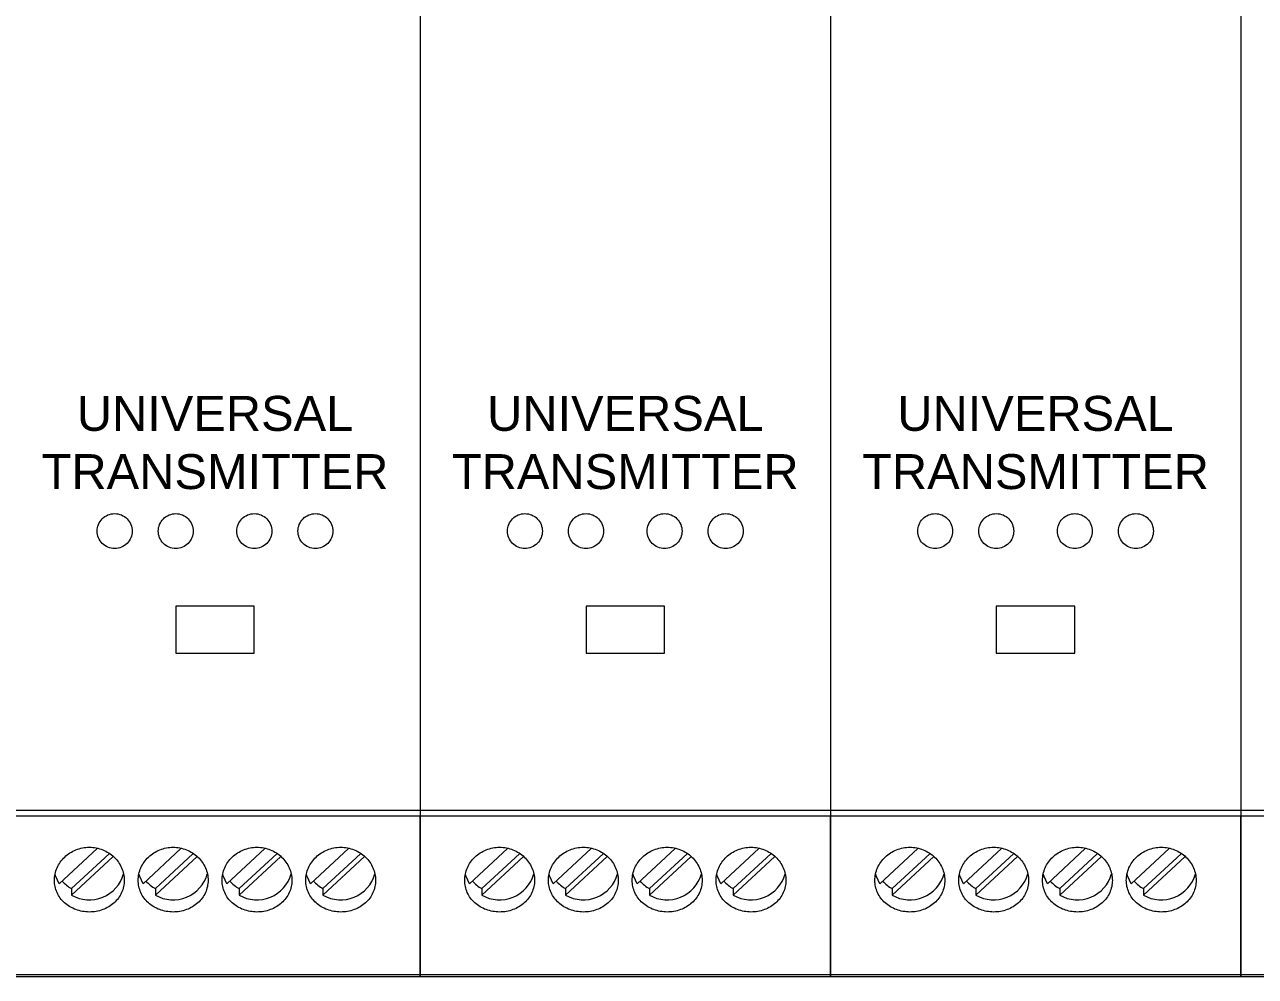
# Model space of a CAD drawing. Header units: millimetres. Extents: x 4137 to 6698, y 1400 to 3585.
# Drawn here: x 5163.5 to 5234, y 2436.8 to 2491.3 of the extents above; entities that cross this region are included whole.
import ezdxf

# ---------------------------------------------------------------- set-up
doc = ezdxf.new("R2010")
doc.units = ezdxf.units.MM
doc.layers.add('000-PI-Oprema', color=30, linetype='Continuous', lineweight=5)
doc.styles.get("Standard").update_dxf_attribs({"font": 'arial.ttf'})

msp = doc.modelspace()

# ---------------------------------------------------------------- linework, layer by layer
at = {"layer": '000-PI-Oprema', "color": 0, "linetype": 'ByBlock', "lineweight": 0}
for p, q in [((5186.145, 2525.704), (5186.145, 2446.278)), ((5186.145, 2525.704), (5186.145, 2446.278)), ((5209.645, 2525.704), (5209.645, 2446.278)), ((5209.645, 2525.704), (5209.645, 2446.278)), ((5233.145, 2525.704), (5233.145, 2446.278)), ((5233.145, 2525.704), (5233.145, 2446.278)), ((5176.645, 2457.978), (5172.145, 2457.978)), ((5172.145, 2457.978), (5172.145, 2455.278)), ((5176.645, 2455.278), (5176.645, 2457.978)), ((5200.145, 2457.978), (5195.645, 2457.978)), ((5195.645, 2457.978), (5195.645, 2455.278)), ((5200.145, 2455.278), (5200.145, 2457.978)), ((5223.645, 2457.978), (5219.145, 2457.978)), ((5219.145, 2457.978), (5219.145, 2455.278)), ((5223.645, 2455.278), (5223.645, 2457.978)), ((5172.145, 2455.278), (5176.645, 2455.278)), ((5195.645, 2455.278), (5200.145, 2455.278)), ((5219.145, 2455.278), (5223.645, 2455.278)), ((5186.145, 2446.278), (5162.645, 2446.278)), ((5162.645, 2445.978), (5186.145, 2445.978)), ((5186.145, 2446.278), (5186.145, 2445.978)), ((5209.645, 2446.278), (5186.145, 2446.278)), ((5186.145, 2446.278), (5186.145, 2445.978)), ((5186.145, 2436.878), (5186.145, 2445.978)), ((5186.145, 2445.978), (5186.145, 2436.878)), ((5186.145, 2445.978), (5209.645, 2445.978)), ((5209.645, 2446.278), (5209.645, 2445.978)), ((5233.145, 2446.278), (5209.645, 2446.278)), ((5209.645, 2446.278), (5209.645, 2445.978)), ((5209.645, 2436.878), (5209.645, 2445.978)), ((5209.645, 2445.978), (5209.645, 2436.878)), ((5209.645, 2445.978), (5233.145, 2445.978)), ((5233.145, 2446.278), (5233.145, 2445.978)), ((5256.645, 2446.278), (5233.145, 2446.278)), ((5233.145, 2446.278), (5233.145, 2445.978)), ((5233.145, 2436.878), (5233.145, 2445.978)), ((5233.145, 2445.978), (5233.145, 2436.878)), ((5233.145, 2445.978), (5256.645, 2445.978)), ((5165.472, 2442.085), (5167.643, 2444.098)), ((5168.331, 2443.799), (5166.179, 2441.804)), ((5168.564, 2443.641), (5166.179, 2441.43)), ((5170.272, 2442.085), (5172.443, 2444.098)), ((5173.131, 2443.799), (5170.979, 2441.804)), ((5173.364, 2443.641), (5170.979, 2441.43)), ((5175.072, 2442.085), (5177.243, 2444.098)), ((5177.931, 2443.799), (5175.779, 2441.804)), ((5178.164, 2443.641), (5175.779, 2441.43)), ((5179.872, 2442.085), (5182.043, 2444.098)), ((5182.731, 2443.799), (5180.579, 2441.804)), ((5182.964, 2443.641), (5180.579, 2441.43)), ((5188.972, 2442.085), (5191.143, 2444.098)), ((5191.831, 2443.799), (5189.679, 2441.804)), ((5192.064, 2443.641), (5189.679, 2441.43)), ((5193.772, 2442.085), (5195.943, 2444.098)), ((5196.631, 2443.799), (5194.479, 2441.804)), ((5196.864, 2443.641), (5194.479, 2441.43)), ((5198.572, 2442.085), (5200.743, 2444.098)), ((5201.431, 2443.799), (5199.279, 2441.804)), ((5201.664, 2443.641), (5199.279, 2441.43)), ((5203.372, 2442.085), (5205.543, 2444.098)), ((5206.231, 2443.799), (5204.079, 2441.804)), ((5206.464, 2443.641), (5204.079, 2441.43)), ((5212.472, 2442.085), (5214.643, 2444.098)), ((5215.331, 2443.799), (5213.179, 2441.804)), ((5215.564, 2443.641), (5213.179, 2441.43)), ((5217.272, 2442.085), (5219.443, 2444.098)), ((5220.131, 2443.799), (5217.979, 2441.804)), ((5220.364, 2443.641), (5217.979, 2441.43)), ((5222.072, 2442.085), (5224.243, 2444.098)), ((5224.931, 2443.799), (5222.779, 2441.804)), ((5225.164, 2443.641), (5222.779, 2441.43)), ((5226.872, 2442.085), (5229.043, 2444.098)), ((5229.731, 2443.799), (5227.579, 2441.804)), ((5229.964, 2443.641), (5227.579, 2441.43)), ((5166.179, 2441.804), (5166.179, 2441.43)), ((5170.979, 2441.804), (5170.979, 2441.43)), ((5175.779, 2441.804), (5175.779, 2441.43)), ((5180.579, 2441.804), (5180.579, 2441.43)), ((5189.679, 2441.804), (5189.679, 2441.43)), ((5194.479, 2441.804), (5194.479, 2441.43)), ((5199.279, 2441.804), (5199.279, 2441.43)), ((5204.079, 2441.804), (5204.079, 2441.43)), ((5213.179, 2441.804), (5213.179, 2441.43)), ((5217.979, 2441.804), (5217.979, 2441.43)), ((5222.779, 2441.804), (5222.779, 2441.43)), ((5227.579, 2441.804), (5227.579, 2441.43)), ((5162.645, 2436.878), (5186.145, 2436.878)), ((5162.645, 2436.778), (5186.145, 2436.778)), ((5186.145, 2436.778), (5186.145, 2436.878)), ((5186.145, 2436.878), (5209.645, 2436.878)), ((5186.145, 2436.878), (5186.145, 2436.778)), ((5186.145, 2436.778), (5209.645, 2436.778)), ((5209.645, 2436.778), (5209.645, 2436.878)), ((5209.645, 2436.878), (5233.145, 2436.878)), ((5209.645, 2436.878), (5209.645, 2436.778)), ((5209.645, 2436.778), (5233.145, 2436.778)), ((5233.145, 2436.778), (5233.145, 2436.878)), ((5233.145, 2436.878), (5256.645, 2436.878)), ((5233.145, 2436.878), (5233.145, 2436.778)), ((5233.145, 2436.778), (5256.645, 2436.778))]:
    msp.add_line(p, q, dxfattribs=at)
at = {"layer": '000-PI-Oprema', "color": 0, "linetype": 'ByBlock', "lineweight": 0, "flags": 128}
for points in [[(5165.472, 2442.085), (5165.28, 2442.491), (5165.239, 2442.642)], [(5170.272, 2442.085), (5170.08, 2442.491), (5170.039, 2442.642)], [(5175.072, 2442.085), (5174.88, 2442.491), (5174.839, 2442.642)], [(5179.872, 2442.085), (5179.68, 2442.491), (5179.639, 2442.642)], [(5188.972, 2442.085), (5188.78, 2442.491), (5188.739, 2442.642)], [(5193.772, 2442.085), (5193.58, 2442.491), (5193.539, 2442.642)], [(5198.572, 2442.085), (5198.38, 2442.491), (5198.339, 2442.642)], [(5203.372, 2442.085), (5203.18, 2442.491), (5203.139, 2442.642)], [(5212.472, 2442.085), (5212.28, 2442.491), (5212.239, 2442.642)], [(5217.272, 2442.085), (5217.08, 2442.491), (5217.039, 2442.642)], [(5222.072, 2442.085), (5221.88, 2442.491), (5221.839, 2442.642)], [(5226.872, 2442.085), (5226.68, 2442.491), (5226.639, 2442.642)]]:
    msp.add_lwpolyline(points, dxfattribs=at)
at = {"layer": '000-PI-Oprema', "color": 0, "linetype": 'ByBlock', "lineweight": 0}
for centre, radius, start, end in [((5167.117, 2443.53), 1.964, 221.10603, 241.47408), ((5167.193, 2443.193), 2.034, 240.1007, 344.49957), ((5171.917, 2443.53), 1.964, 221.10603, 241.47408), ((5171.993, 2443.193), 2.034, 240.1007, 344.49957), ((5176.717, 2443.53), 1.964, 221.10603, 241.47408), ((5176.793, 2443.193), 2.034, 240.1007, 344.49957), ((5181.517, 2443.53), 1.964, 221.10603, 241.47408), ((5181.593, 2443.193), 2.034, 240.1007, 344.49957), ((5190.617, 2443.53), 1.964, 221.10603, 241.47408), ((5190.693, 2443.193), 2.034, 240.1007, 344.49957), ((5195.417, 2443.53), 1.964, 221.10603, 241.47408), ((5195.493, 2443.193), 2.034, 240.1007, 344.49957), ((5200.217, 2443.53), 1.964, 221.10603, 241.47408), ((5200.293, 2443.193), 2.034, 240.1007, 344.49957), ((5205.017, 2443.53), 1.964, 221.10603, 241.47408), ((5205.093, 2443.193), 2.034, 240.1007, 344.49957), ((5214.117, 2443.53), 1.964, 221.10603, 241.47408), ((5214.193, 2443.193), 2.034, 240.1007, 344.49957), ((5218.917, 2443.53), 1.964, 221.10603, 241.47408), ((5218.993, 2443.193), 2.034, 240.1007, 344.49957), ((5223.717, 2443.53), 1.964, 221.10603, 241.47408), ((5223.793, 2443.193), 2.034, 240.1007, 344.49957), ((5228.517, 2443.53), 1.964, 221.10603, 241.47408), ((5228.593, 2443.193), 2.034, 240.1007, 344.49957)]:
    msp.add_arc(centre, radius, start, end, dxfattribs=at)
for points, knots in [([(5167.645, 2462.278), (5167.645, 2462.147), (5167.67, 2462.018), (5167.77, 2461.777), (5167.843, 2461.666), (5168.027, 2461.481), (5168.138, 2461.406), (5168.38, 2461.305), (5168.513, 2461.278), (5168.775, 2461.278), (5168.907, 2461.304), (5169.15, 2461.405), (5169.261, 2461.479), (5169.447, 2461.666), (5169.52, 2461.776), (5169.619, 2462.018), (5169.645, 2462.148), (5169.645, 2462.407), (5169.619, 2462.537), (5169.521, 2462.777), (5169.447, 2462.889), (5169.264, 2463.074), (5169.153, 2463.15), (5168.91, 2463.251), (5168.779, 2463.278), (5168.514, 2463.278), (5168.383, 2463.252), (5168.139, 2463.151), (5168.028, 2463.076), (5167.752, 2462.798), (5167.645, 2462.54), (5167.645, 2462.278)], [0, 0, 0, 0, 0.0625, 0.0625, 0.125, 0.125, 0.1875, 0.1875, 0.25, 0.25, 0.3125, 0.3125, 0.375, 0.375, 0.4375, 0.4375, 0.5, 0.5, 0.5625, 0.5625, 0.625, 0.625, 0.6875, 0.6875, 0.75, 0.75, 0.8125, 0.8125, 0.875, 0.875, 1, 1, 1, 1]), ([(5171.145, 2462.278), (5171.145, 2462.147), (5171.17, 2462.018), (5171.27, 2461.777), (5171.343, 2461.666), (5171.527, 2461.481), (5171.638, 2461.406), (5171.88, 2461.305), (5172.013, 2461.278), (5172.275, 2461.278), (5172.407, 2461.304), (5172.65, 2461.405), (5172.761, 2461.479), (5172.947, 2461.666), (5173.02, 2461.776), (5173.119, 2462.018), (5173.145, 2462.148), (5173.145, 2462.407), (5173.119, 2462.537), (5173.021, 2462.777), (5172.947, 2462.889), (5172.764, 2463.074), (5172.653, 2463.15), (5172.41, 2463.251), (5172.279, 2463.278), (5172.014, 2463.278), (5171.883, 2463.252), (5171.639, 2463.151), (5171.528, 2463.076), (5171.252, 2462.798), (5171.145, 2462.54), (5171.145, 2462.278)], [0, 0, 0, 0, 0.0625, 0.0625, 0.125, 0.125, 0.1875, 0.1875, 0.25, 0.25, 0.3125, 0.3125, 0.375, 0.375, 0.4375, 0.4375, 0.5, 0.5, 0.5625, 0.5625, 0.625, 0.625, 0.6875, 0.6875, 0.75, 0.75, 0.8125, 0.8125, 0.875, 0.875, 1, 1, 1, 1]), ([(5175.645, 2462.278), (5175.645, 2462.147), (5175.67, 2462.018), (5175.77, 2461.777), (5175.843, 2461.666), (5176.027, 2461.481), (5176.138, 2461.406), (5176.38, 2461.305), (5176.513, 2461.278), (5176.775, 2461.278), (5176.907, 2461.304), (5177.15, 2461.405), (5177.261, 2461.479), (5177.447, 2461.666), (5177.52, 2461.776), (5177.619, 2462.018), (5177.645, 2462.148), (5177.645, 2462.407), (5177.619, 2462.537), (5177.521, 2462.777), (5177.447, 2462.889), (5177.264, 2463.074), (5177.153, 2463.15), (5176.91, 2463.251), (5176.779, 2463.278), (5176.514, 2463.278), (5176.383, 2463.252), (5176.139, 2463.151), (5176.028, 2463.076), (5175.752, 2462.798), (5175.645, 2462.54), (5175.645, 2462.278)], [0, 0, 0, 0, 0.0625, 0.0625, 0.125, 0.125, 0.1875, 0.1875, 0.25, 0.25, 0.3125, 0.3125, 0.375, 0.375, 0.4375, 0.4375, 0.5, 0.5, 0.5625, 0.5625, 0.625, 0.625, 0.6875, 0.6875, 0.75, 0.75, 0.8125, 0.8125, 0.875, 0.875, 1, 1, 1, 1]), ([(5179.145, 2462.278), (5179.145, 2462.147), (5179.17, 2462.018), (5179.27, 2461.777), (5179.343, 2461.666), (5179.527, 2461.481), (5179.638, 2461.406), (5179.88, 2461.305), (5180.013, 2461.278), (5180.275, 2461.278), (5180.407, 2461.304), (5180.65, 2461.405), (5180.761, 2461.479), (5180.947, 2461.666), (5181.02, 2461.776), (5181.119, 2462.018), (5181.145, 2462.148), (5181.145, 2462.407), (5181.119, 2462.537), (5181.021, 2462.777), (5180.947, 2462.889), (5180.764, 2463.074), (5180.653, 2463.15), (5180.41, 2463.251), (5180.279, 2463.278), (5180.014, 2463.278), (5179.883, 2463.252), (5179.639, 2463.151), (5179.528, 2463.076), (5179.252, 2462.798), (5179.145, 2462.54), (5179.145, 2462.278)], [0, 0, 0, 0, 0.0625, 0.0625, 0.125, 0.125, 0.1875, 0.1875, 0.25, 0.25, 0.3125, 0.3125, 0.375, 0.375, 0.4375, 0.4375, 0.5, 0.5, 0.5625, 0.5625, 0.625, 0.625, 0.6875, 0.6875, 0.75, 0.75, 0.8125, 0.8125, 0.875, 0.875, 1, 1, 1, 1]), ([(5191.145, 2462.278), (5191.145, 2462.147), (5191.17, 2462.018), (5191.27, 2461.777), (5191.343, 2461.666), (5191.527, 2461.481), (5191.638, 2461.406), (5191.88, 2461.305), (5192.013, 2461.278), (5192.275, 2461.278), (5192.407, 2461.304), (5192.65, 2461.405), (5192.761, 2461.479), (5192.947, 2461.666), (5193.02, 2461.776), (5193.119, 2462.018), (5193.145, 2462.148), (5193.145, 2462.407), (5193.119, 2462.537), (5193.021, 2462.777), (5192.947, 2462.889), (5192.764, 2463.074), (5192.653, 2463.15), (5192.41, 2463.251), (5192.279, 2463.278), (5192.014, 2463.278), (5191.883, 2463.252), (5191.639, 2463.151), (5191.528, 2463.076), (5191.252, 2462.798), (5191.145, 2462.54), (5191.145, 2462.278)], [0, 0, 0, 0, 0.0625, 0.0625, 0.125, 0.125, 0.1875, 0.1875, 0.25, 0.25, 0.3125, 0.3125, 0.375, 0.375, 0.4375, 0.4375, 0.5, 0.5, 0.5625, 0.5625, 0.625, 0.625, 0.6875, 0.6875, 0.75, 0.75, 0.8125, 0.8125, 0.875, 0.875, 1, 1, 1, 1]), ([(5194.645, 2462.278), (5194.645, 2462.147), (5194.67, 2462.018), (5194.77, 2461.777), (5194.843, 2461.666), (5195.027, 2461.481), (5195.138, 2461.406), (5195.38, 2461.305), (5195.513, 2461.278), (5195.775, 2461.278), (5195.907, 2461.304), (5196.15, 2461.405), (5196.261, 2461.479), (5196.447, 2461.666), (5196.52, 2461.776), (5196.619, 2462.018), (5196.645, 2462.148), (5196.645, 2462.407), (5196.619, 2462.537), (5196.521, 2462.777), (5196.447, 2462.889), (5196.264, 2463.074), (5196.153, 2463.15), (5195.91, 2463.251), (5195.779, 2463.278), (5195.514, 2463.278), (5195.383, 2463.252), (5195.139, 2463.151), (5195.028, 2463.076), (5194.752, 2462.798), (5194.645, 2462.54), (5194.645, 2462.278)], [0, 0, 0, 0, 0.0625, 0.0625, 0.125, 0.125, 0.1875, 0.1875, 0.25, 0.25, 0.3125, 0.3125, 0.375, 0.375, 0.4375, 0.4375, 0.5, 0.5, 0.5625, 0.5625, 0.625, 0.625, 0.6875, 0.6875, 0.75, 0.75, 0.8125, 0.8125, 0.875, 0.875, 1, 1, 1, 1]), ([(5199.145, 2462.278), (5199.145, 2462.147), (5199.17, 2462.018), (5199.27, 2461.777), (5199.343, 2461.666), (5199.527, 2461.481), (5199.638, 2461.406), (5199.88, 2461.305), (5200.013, 2461.278), (5200.275, 2461.278), (5200.407, 2461.304), (5200.65, 2461.405), (5200.761, 2461.479), (5200.947, 2461.666), (5201.02, 2461.776), (5201.119, 2462.018), (5201.145, 2462.148), (5201.145, 2462.407), (5201.119, 2462.537), (5201.021, 2462.777), (5200.947, 2462.889), (5200.764, 2463.074), (5200.653, 2463.15), (5200.41, 2463.251), (5200.279, 2463.278), (5200.014, 2463.278), (5199.883, 2463.252), (5199.639, 2463.151), (5199.528, 2463.076), (5199.252, 2462.798), (5199.145, 2462.54), (5199.145, 2462.278)], [0, 0, 0, 0, 0.0625, 0.0625, 0.125, 0.125, 0.1875, 0.1875, 0.25, 0.25, 0.3125, 0.3125, 0.375, 0.375, 0.4375, 0.4375, 0.5, 0.5, 0.5625, 0.5625, 0.625, 0.625, 0.6875, 0.6875, 0.75, 0.75, 0.8125, 0.8125, 0.875, 0.875, 1, 1, 1, 1]), ([(5202.645, 2462.278), (5202.645, 2462.147), (5202.67, 2462.018), (5202.77, 2461.777), (5202.843, 2461.666), (5203.027, 2461.481), (5203.138, 2461.406), (5203.38, 2461.305), (5203.513, 2461.278), (5203.775, 2461.278), (5203.907, 2461.304), (5204.15, 2461.405), (5204.261, 2461.479), (5204.447, 2461.666), (5204.52, 2461.776), (5204.619, 2462.018), (5204.645, 2462.148), (5204.645, 2462.407), (5204.619, 2462.537), (5204.521, 2462.777), (5204.447, 2462.889), (5204.264, 2463.074), (5204.153, 2463.15), (5203.91, 2463.251), (5203.779, 2463.278), (5203.514, 2463.278), (5203.383, 2463.252), (5203.139, 2463.151), (5203.028, 2463.076), (5202.752, 2462.798), (5202.645, 2462.54), (5202.645, 2462.278)], [0, 0, 0, 0, 0.0625, 0.0625, 0.125, 0.125, 0.1875, 0.1875, 0.25, 0.25, 0.3125, 0.3125, 0.375, 0.375, 0.4375, 0.4375, 0.5, 0.5, 0.5625, 0.5625, 0.625, 0.625, 0.6875, 0.6875, 0.75, 0.75, 0.8125, 0.8125, 0.875, 0.875, 1, 1, 1, 1]), ([(5214.645, 2462.278), (5214.645, 2462.147), (5214.67, 2462.018), (5214.77, 2461.777), (5214.843, 2461.666), (5215.027, 2461.481), (5215.138, 2461.406), (5215.38, 2461.305), (5215.513, 2461.278), (5215.775, 2461.278), (5215.907, 2461.304), (5216.15, 2461.405), (5216.261, 2461.479), (5216.447, 2461.666), (5216.52, 2461.776), (5216.619, 2462.018), (5216.645, 2462.148), (5216.645, 2462.407), (5216.619, 2462.537), (5216.521, 2462.777), (5216.447, 2462.889), (5216.264, 2463.074), (5216.153, 2463.15), (5215.91, 2463.251), (5215.779, 2463.278), (5215.514, 2463.278), (5215.383, 2463.252), (5215.139, 2463.151), (5215.028, 2463.076), (5214.752, 2462.798), (5214.645, 2462.54), (5214.645, 2462.278)], [0, 0, 0, 0, 0.0625, 0.0625, 0.125, 0.125, 0.1875, 0.1875, 0.25, 0.25, 0.3125, 0.3125, 0.375, 0.375, 0.4375, 0.4375, 0.5, 0.5, 0.5625, 0.5625, 0.625, 0.625, 0.6875, 0.6875, 0.75, 0.75, 0.8125, 0.8125, 0.875, 0.875, 1, 1, 1, 1]), ([(5218.145, 2462.278), (5218.145, 2462.147), (5218.17, 2462.018), (5218.27, 2461.777), (5218.343, 2461.666), (5218.527, 2461.481), (5218.638, 2461.406), (5218.88, 2461.305), (5219.013, 2461.278), (5219.275, 2461.278), (5219.407, 2461.304), (5219.65, 2461.405), (5219.761, 2461.479), (5219.947, 2461.666), (5220.02, 2461.776), (5220.119, 2462.018), (5220.145, 2462.148), (5220.145, 2462.407), (5220.119, 2462.537), (5220.021, 2462.777), (5219.947, 2462.889), (5219.764, 2463.074), (5219.653, 2463.15), (5219.41, 2463.251), (5219.279, 2463.278), (5219.014, 2463.278), (5218.883, 2463.252), (5218.639, 2463.151), (5218.528, 2463.076), (5218.252, 2462.798), (5218.145, 2462.54), (5218.145, 2462.278)], [0, 0, 0, 0, 0.0625, 0.0625, 0.125, 0.125, 0.1875, 0.1875, 0.25, 0.25, 0.3125, 0.3125, 0.375, 0.375, 0.4375, 0.4375, 0.5, 0.5, 0.5625, 0.5625, 0.625, 0.625, 0.6875, 0.6875, 0.75, 0.75, 0.8125, 0.8125, 0.875, 0.875, 1, 1, 1, 1]), ([(5222.645, 2462.278), (5222.645, 2462.147), (5222.67, 2462.018), (5222.77, 2461.777), (5222.843, 2461.666), (5223.027, 2461.481), (5223.138, 2461.406), (5223.38, 2461.305), (5223.513, 2461.278), (5223.775, 2461.278), (5223.907, 2461.304), (5224.15, 2461.405), (5224.261, 2461.479), (5224.447, 2461.666), (5224.52, 2461.776), (5224.619, 2462.018), (5224.645, 2462.148), (5224.645, 2462.407), (5224.619, 2462.537), (5224.521, 2462.777), (5224.447, 2462.889), (5224.264, 2463.074), (5224.153, 2463.15), (5223.91, 2463.251), (5223.779, 2463.278), (5223.514, 2463.278), (5223.383, 2463.252), (5223.139, 2463.151), (5223.028, 2463.076), (5222.752, 2462.798), (5222.645, 2462.54), (5222.645, 2462.278)], [0, 0, 0, 0, 0.0625, 0.0625, 0.125, 0.125, 0.1875, 0.1875, 0.25, 0.25, 0.3125, 0.3125, 0.375, 0.375, 0.4375, 0.4375, 0.5, 0.5, 0.5625, 0.5625, 0.625, 0.625, 0.6875, 0.6875, 0.75, 0.75, 0.8125, 0.8125, 0.875, 0.875, 1, 1, 1, 1]), ([(5226.145, 2462.278), (5226.145, 2462.147), (5226.17, 2462.018), (5226.27, 2461.777), (5226.343, 2461.666), (5226.527, 2461.481), (5226.638, 2461.406), (5226.88, 2461.305), (5227.013, 2461.278), (5227.275, 2461.278), (5227.407, 2461.304), (5227.65, 2461.405), (5227.761, 2461.479), (5227.947, 2461.666), (5228.02, 2461.776), (5228.119, 2462.018), (5228.145, 2462.148), (5228.145, 2462.407), (5228.119, 2462.537), (5228.021, 2462.777), (5227.947, 2462.889), (5227.764, 2463.074), (5227.653, 2463.15), (5227.41, 2463.251), (5227.279, 2463.278), (5227.014, 2463.278), (5226.883, 2463.252), (5226.639, 2463.151), (5226.528, 2463.076), (5226.252, 2462.798), (5226.145, 2462.54), (5226.145, 2462.278)], [0, 0, 0, 0, 0.0625, 0.0625, 0.125, 0.125, 0.1875, 0.1875, 0.25, 0.25, 0.3125, 0.3125, 0.375, 0.375, 0.4375, 0.4375, 0.5, 0.5, 0.5625, 0.5625, 0.625, 0.625, 0.6875, 0.6875, 0.75, 0.75, 0.8125, 0.8125, 0.875, 0.875, 1, 1, 1, 1]), ([(5167.195, 2440.464), (5167.327, 2440.464), (5167.457, 2440.476), (5167.713, 2440.521), (5167.84, 2440.555), (5168.082, 2440.645), (5168.197, 2440.699), (5168.414, 2440.829), (5168.517, 2440.905), (5168.794, 2441.153), (5168.943, 2441.354), (5169.142, 2441.793), (5169.195, 2442.035), (5169.195, 2442.398), (5169.182, 2442.522), (5169.131, 2442.762), (5169.093, 2442.879), (5168.993, 2443.107), (5168.93, 2443.218), (5168.786, 2443.424), (5168.703, 2443.52), (5168.516, 2443.699), (5168.416, 2443.778), (5168.199, 2443.917), (5168.082, 2443.977), (5167.84, 2444.074), (5167.715, 2444.111), (5167.459, 2444.161), (5167.326, 2444.173), (5166.935, 2444.173), (5166.671, 2444.123), (5166.19, 2443.93), (5165.967, 2443.787), (5165.69, 2443.523), (5165.605, 2443.425), (5165.46, 2443.219), (5165.398, 2443.11), (5165.298, 2442.882), (5165.259, 2442.763), (5165.208, 2442.524), (5165.195, 2442.402), (5165.195, 2442.157), (5165.208, 2442.037), (5165.258, 2441.802), (5165.297, 2441.686), (5165.397, 2441.465), (5165.458, 2441.361), (5165.603, 2441.164), (5165.687, 2441.071), (5165.964, 2440.822), (5166.187, 2440.689), (5166.668, 2440.512), (5166.93, 2440.464), (5167.195, 2440.464)], [0, 0, 0, 0, 0.03125, 0.03125, 0.0625, 0.0625, 0.09375, 0.09375, 0.125, 0.125, 0.1875, 0.1875, 0.25, 0.25, 0.28125, 0.28125, 0.3125, 0.3125, 0.34375, 0.34375, 0.375, 0.375, 0.40625, 0.40625, 0.4375, 0.4375, 0.46875, 0.46875, 0.5, 0.5, 0.5625, 0.5625, 0.625, 0.625, 0.65625, 0.65625, 0.6875, 0.6875, 0.71875, 0.71875, 0.75, 0.75, 0.78125, 0.78125, 0.8125, 0.8125, 0.84375, 0.84375, 0.875, 0.875, 0.9375, 0.9375, 1, 1, 1, 1]), ([(5171.995, 2440.464), (5172.127, 2440.464), (5172.257, 2440.476), (5172.513, 2440.521), (5172.64, 2440.555), (5172.882, 2440.645), (5172.997, 2440.699), (5173.214, 2440.829), (5173.317, 2440.905), (5173.594, 2441.153), (5173.743, 2441.354), (5173.942, 2441.793), (5173.995, 2442.035), (5173.995, 2442.398), (5173.982, 2442.522), (5173.931, 2442.762), (5173.893, 2442.879), (5173.793, 2443.107), (5173.73, 2443.218), (5173.586, 2443.424), (5173.503, 2443.52), (5173.316, 2443.699), (5173.216, 2443.778), (5172.999, 2443.917), (5172.882, 2443.977), (5172.64, 2444.074), (5172.515, 2444.111), (5172.259, 2444.161), (5172.126, 2444.173), (5171.735, 2444.173), (5171.471, 2444.123), (5170.99, 2443.93), (5170.767, 2443.787), (5170.49, 2443.523), (5170.405, 2443.425), (5170.26, 2443.219), (5170.198, 2443.11), (5170.098, 2442.882), (5170.059, 2442.763), (5170.008, 2442.524), (5169.995, 2442.402), (5169.995, 2442.157), (5170.008, 2442.037), (5170.058, 2441.802), (5170.097, 2441.686), (5170.197, 2441.465), (5170.258, 2441.361), (5170.403, 2441.164), (5170.487, 2441.071), (5170.764, 2440.822), (5170.987, 2440.689), (5171.468, 2440.512), (5171.73, 2440.464), (5171.995, 2440.464)], [0, 0, 0, 0, 0.03125, 0.03125, 0.0625, 0.0625, 0.09375, 0.09375, 0.125, 0.125, 0.1875, 0.1875, 0.25, 0.25, 0.28125, 0.28125, 0.3125, 0.3125, 0.34375, 0.34375, 0.375, 0.375, 0.40625, 0.40625, 0.4375, 0.4375, 0.46875, 0.46875, 0.5, 0.5, 0.5625, 0.5625, 0.625, 0.625, 0.65625, 0.65625, 0.6875, 0.6875, 0.71875, 0.71875, 0.75, 0.75, 0.78125, 0.78125, 0.8125, 0.8125, 0.84375, 0.84375, 0.875, 0.875, 0.9375, 0.9375, 1, 1, 1, 1]), ([(5176.795, 2440.464), (5176.927, 2440.464), (5177.057, 2440.476), (5177.313, 2440.521), (5177.44, 2440.555), (5177.682, 2440.645), (5177.797, 2440.699), (5178.014, 2440.829), (5178.117, 2440.905), (5178.394, 2441.153), (5178.543, 2441.354), (5178.742, 2441.793), (5178.795, 2442.035), (5178.795, 2442.398), (5178.782, 2442.522), (5178.731, 2442.762), (5178.693, 2442.879), (5178.593, 2443.107), (5178.53, 2443.218), (5178.386, 2443.424), (5178.303, 2443.52), (5178.116, 2443.699), (5178.016, 2443.778), (5177.799, 2443.917), (5177.682, 2443.977), (5177.44, 2444.074), (5177.315, 2444.111), (5177.059, 2444.161), (5176.926, 2444.173), (5176.535, 2444.173), (5176.271, 2444.123), (5175.79, 2443.93), (5175.567, 2443.787), (5175.29, 2443.523), (5175.205, 2443.425), (5175.06, 2443.219), (5174.998, 2443.11), (5174.898, 2442.882), (5174.859, 2442.763), (5174.808, 2442.524), (5174.795, 2442.402), (5174.795, 2442.157), (5174.808, 2442.037), (5174.858, 2441.802), (5174.897, 2441.686), (5174.997, 2441.465), (5175.058, 2441.361), (5175.203, 2441.164), (5175.287, 2441.071), (5175.564, 2440.822), (5175.787, 2440.689), (5176.268, 2440.512), (5176.53, 2440.464), (5176.795, 2440.464)], [0, 0, 0, 0, 0.03125, 0.03125, 0.0625, 0.0625, 0.09375, 0.09375, 0.125, 0.125, 0.1875, 0.1875, 0.25, 0.25, 0.28125, 0.28125, 0.3125, 0.3125, 0.34375, 0.34375, 0.375, 0.375, 0.40625, 0.40625, 0.4375, 0.4375, 0.46875, 0.46875, 0.5, 0.5, 0.5625, 0.5625, 0.625, 0.625, 0.65625, 0.65625, 0.6875, 0.6875, 0.71875, 0.71875, 0.75, 0.75, 0.78125, 0.78125, 0.8125, 0.8125, 0.84375, 0.84375, 0.875, 0.875, 0.9375, 0.9375, 1, 1, 1, 1]), ([(5181.595, 2440.464), (5181.727, 2440.464), (5181.857, 2440.476), (5182.113, 2440.521), (5182.24, 2440.555), (5182.482, 2440.645), (5182.597, 2440.699), (5182.814, 2440.829), (5182.917, 2440.905), (5183.194, 2441.153), (5183.343, 2441.354), (5183.542, 2441.793), (5183.595, 2442.035), (5183.595, 2442.398), (5183.582, 2442.522), (5183.531, 2442.762), (5183.493, 2442.879), (5183.393, 2443.107), (5183.33, 2443.218), (5183.186, 2443.424), (5183.103, 2443.52), (5182.916, 2443.699), (5182.816, 2443.778), (5182.599, 2443.917), (5182.482, 2443.977), (5182.24, 2444.074), (5182.115, 2444.111), (5181.859, 2444.161), (5181.726, 2444.173), (5181.335, 2444.173), (5181.071, 2444.123), (5180.59, 2443.93), (5180.367, 2443.787), (5180.09, 2443.523), (5180.005, 2443.425), (5179.86, 2443.219), (5179.798, 2443.11), (5179.698, 2442.882), (5179.659, 2442.763), (5179.608, 2442.524), (5179.595, 2442.402), (5179.595, 2442.157), (5179.608, 2442.037), (5179.658, 2441.802), (5179.697, 2441.686), (5179.797, 2441.465), (5179.858, 2441.361), (5180.003, 2441.164), (5180.087, 2441.071), (5180.364, 2440.822), (5180.587, 2440.689), (5181.068, 2440.512), (5181.33, 2440.464), (5181.595, 2440.464)], [0, 0, 0, 0, 0.03125, 0.03125, 0.0625, 0.0625, 0.09375, 0.09375, 0.125, 0.125, 0.1875, 0.1875, 0.25, 0.25, 0.28125, 0.28125, 0.3125, 0.3125, 0.34375, 0.34375, 0.375, 0.375, 0.40625, 0.40625, 0.4375, 0.4375, 0.46875, 0.46875, 0.5, 0.5, 0.5625, 0.5625, 0.625, 0.625, 0.65625, 0.65625, 0.6875, 0.6875, 0.71875, 0.71875, 0.75, 0.75, 0.78125, 0.78125, 0.8125, 0.8125, 0.84375, 0.84375, 0.875, 0.875, 0.9375, 0.9375, 1, 1, 1, 1]), ([(5190.695, 2440.464), (5190.827, 2440.464), (5190.957, 2440.476), (5191.213, 2440.521), (5191.34, 2440.555), (5191.582, 2440.645), (5191.697, 2440.699), (5191.914, 2440.829), (5192.017, 2440.905), (5192.294, 2441.153), (5192.443, 2441.354), (5192.642, 2441.793), (5192.695, 2442.035), (5192.695, 2442.398), (5192.682, 2442.522), (5192.631, 2442.762), (5192.593, 2442.879), (5192.493, 2443.107), (5192.43, 2443.218), (5192.286, 2443.424), (5192.203, 2443.52), (5192.016, 2443.699), (5191.916, 2443.778), (5191.699, 2443.917), (5191.582, 2443.977), (5191.34, 2444.074), (5191.215, 2444.111), (5190.959, 2444.161), (5190.826, 2444.173), (5190.435, 2444.173), (5190.171, 2444.123), (5189.69, 2443.93), (5189.467, 2443.787), (5189.19, 2443.523), (5189.105, 2443.425), (5188.96, 2443.219), (5188.898, 2443.11), (5188.798, 2442.882), (5188.759, 2442.763), (5188.708, 2442.524), (5188.695, 2442.402), (5188.695, 2442.157), (5188.708, 2442.037), (5188.758, 2441.802), (5188.797, 2441.686), (5188.897, 2441.465), (5188.958, 2441.361), (5189.103, 2441.164), (5189.187, 2441.071), (5189.464, 2440.822), (5189.687, 2440.689), (5190.168, 2440.512), (5190.43, 2440.464), (5190.695, 2440.464)], [0, 0, 0, 0, 0.03125, 0.03125, 0.0625, 0.0625, 0.09375, 0.09375, 0.125, 0.125, 0.1875, 0.1875, 0.25, 0.25, 0.28125, 0.28125, 0.3125, 0.3125, 0.34375, 0.34375, 0.375, 0.375, 0.40625, 0.40625, 0.4375, 0.4375, 0.46875, 0.46875, 0.5, 0.5, 0.5625, 0.5625, 0.625, 0.625, 0.65625, 0.65625, 0.6875, 0.6875, 0.71875, 0.71875, 0.75, 0.75, 0.78125, 0.78125, 0.8125, 0.8125, 0.84375, 0.84375, 0.875, 0.875, 0.9375, 0.9375, 1, 1, 1, 1]), ([(5195.495, 2440.464), (5195.627, 2440.464), (5195.757, 2440.476), (5196.013, 2440.521), (5196.14, 2440.555), (5196.382, 2440.645), (5196.497, 2440.699), (5196.714, 2440.829), (5196.817, 2440.905), (5197.094, 2441.153), (5197.243, 2441.354), (5197.442, 2441.793), (5197.495, 2442.035), (5197.495, 2442.398), (5197.482, 2442.522), (5197.431, 2442.762), (5197.393, 2442.879), (5197.293, 2443.107), (5197.23, 2443.218), (5197.086, 2443.424), (5197.003, 2443.52), (5196.816, 2443.699), (5196.716, 2443.778), (5196.499, 2443.917), (5196.382, 2443.977), (5196.14, 2444.074), (5196.015, 2444.111), (5195.759, 2444.161), (5195.626, 2444.173), (5195.235, 2444.173), (5194.971, 2444.123), (5194.49, 2443.93), (5194.267, 2443.787), (5193.99, 2443.523), (5193.905, 2443.425), (5193.76, 2443.219), (5193.698, 2443.11), (5193.598, 2442.882), (5193.559, 2442.763), (5193.508, 2442.524), (5193.495, 2442.402), (5193.495, 2442.157), (5193.508, 2442.037), (5193.558, 2441.802), (5193.597, 2441.686), (5193.697, 2441.465), (5193.758, 2441.361), (5193.903, 2441.164), (5193.987, 2441.071), (5194.264, 2440.822), (5194.487, 2440.689), (5194.968, 2440.512), (5195.23, 2440.464), (5195.495, 2440.464)], [0, 0, 0, 0, 0.03125, 0.03125, 0.0625, 0.0625, 0.09375, 0.09375, 0.125, 0.125, 0.1875, 0.1875, 0.25, 0.25, 0.28125, 0.28125, 0.3125, 0.3125, 0.34375, 0.34375, 0.375, 0.375, 0.40625, 0.40625, 0.4375, 0.4375, 0.46875, 0.46875, 0.5, 0.5, 0.5625, 0.5625, 0.625, 0.625, 0.65625, 0.65625, 0.6875, 0.6875, 0.71875, 0.71875, 0.75, 0.75, 0.78125, 0.78125, 0.8125, 0.8125, 0.84375, 0.84375, 0.875, 0.875, 0.9375, 0.9375, 1, 1, 1, 1]), ([(5200.295, 2440.464), (5200.427, 2440.464), (5200.557, 2440.476), (5200.813, 2440.521), (5200.94, 2440.555), (5201.182, 2440.645), (5201.297, 2440.699), (5201.514, 2440.829), (5201.617, 2440.905), (5201.894, 2441.153), (5202.043, 2441.354), (5202.242, 2441.793), (5202.295, 2442.035), (5202.295, 2442.398), (5202.282, 2442.522), (5202.231, 2442.762), (5202.193, 2442.879), (5202.093, 2443.107), (5202.03, 2443.218), (5201.886, 2443.424), (5201.803, 2443.52), (5201.616, 2443.699), (5201.516, 2443.778), (5201.299, 2443.917), (5201.182, 2443.977), (5200.94, 2444.074), (5200.815, 2444.111), (5200.559, 2444.161), (5200.426, 2444.173), (5200.035, 2444.173), (5199.771, 2444.123), (5199.29, 2443.93), (5199.067, 2443.787), (5198.79, 2443.523), (5198.705, 2443.425), (5198.56, 2443.219), (5198.498, 2443.11), (5198.398, 2442.882), (5198.359, 2442.763), (5198.308, 2442.524), (5198.295, 2442.402), (5198.295, 2442.157), (5198.308, 2442.037), (5198.358, 2441.802), (5198.397, 2441.686), (5198.497, 2441.465), (5198.558, 2441.361), (5198.703, 2441.164), (5198.787, 2441.071), (5199.064, 2440.822), (5199.287, 2440.689), (5199.768, 2440.512), (5200.03, 2440.464), (5200.295, 2440.464)], [0, 0, 0, 0, 0.03125, 0.03125, 0.0625, 0.0625, 0.09375, 0.09375, 0.125, 0.125, 0.1875, 0.1875, 0.25, 0.25, 0.28125, 0.28125, 0.3125, 0.3125, 0.34375, 0.34375, 0.375, 0.375, 0.40625, 0.40625, 0.4375, 0.4375, 0.46875, 0.46875, 0.5, 0.5, 0.5625, 0.5625, 0.625, 0.625, 0.65625, 0.65625, 0.6875, 0.6875, 0.71875, 0.71875, 0.75, 0.75, 0.78125, 0.78125, 0.8125, 0.8125, 0.84375, 0.84375, 0.875, 0.875, 0.9375, 0.9375, 1, 1, 1, 1]), ([(5205.095, 2440.464), (5205.227, 2440.464), (5205.357, 2440.476), (5205.613, 2440.521), (5205.74, 2440.555), (5205.982, 2440.645), (5206.097, 2440.699), (5206.314, 2440.829), (5206.417, 2440.905), (5206.694, 2441.153), (5206.843, 2441.354), (5207.042, 2441.793), (5207.095, 2442.035), (5207.095, 2442.398), (5207.082, 2442.522), (5207.031, 2442.762), (5206.993, 2442.879), (5206.893, 2443.107), (5206.83, 2443.218), (5206.686, 2443.424), (5206.603, 2443.52), (5206.416, 2443.699), (5206.316, 2443.778), (5206.099, 2443.917), (5205.982, 2443.977), (5205.74, 2444.074), (5205.615, 2444.111), (5205.359, 2444.161), (5205.226, 2444.173), (5204.835, 2444.173), (5204.571, 2444.123), (5204.09, 2443.93), (5203.867, 2443.787), (5203.59, 2443.523), (5203.505, 2443.425), (5203.36, 2443.219), (5203.298, 2443.11), (5203.198, 2442.882), (5203.159, 2442.763), (5203.108, 2442.524), (5203.095, 2442.402), (5203.095, 2442.157), (5203.108, 2442.037), (5203.158, 2441.802), (5203.197, 2441.686), (5203.297, 2441.465), (5203.358, 2441.361), (5203.503, 2441.164), (5203.587, 2441.071), (5203.864, 2440.822), (5204.087, 2440.689), (5204.568, 2440.512), (5204.83, 2440.464), (5205.095, 2440.464)], [0, 0, 0, 0, 0.03125, 0.03125, 0.0625, 0.0625, 0.09375, 0.09375, 0.125, 0.125, 0.1875, 0.1875, 0.25, 0.25, 0.28125, 0.28125, 0.3125, 0.3125, 0.34375, 0.34375, 0.375, 0.375, 0.40625, 0.40625, 0.4375, 0.4375, 0.46875, 0.46875, 0.5, 0.5, 0.5625, 0.5625, 0.625, 0.625, 0.65625, 0.65625, 0.6875, 0.6875, 0.71875, 0.71875, 0.75, 0.75, 0.78125, 0.78125, 0.8125, 0.8125, 0.84375, 0.84375, 0.875, 0.875, 0.9375, 0.9375, 1, 1, 1, 1]), ([(5214.195, 2440.464), (5214.327, 2440.464), (5214.457, 2440.476), (5214.713, 2440.521), (5214.84, 2440.555), (5215.082, 2440.645), (5215.197, 2440.699), (5215.414, 2440.829), (5215.517, 2440.905), (5215.794, 2441.153), (5215.943, 2441.354), (5216.142, 2441.793), (5216.195, 2442.035), (5216.195, 2442.398), (5216.182, 2442.522), (5216.131, 2442.762), (5216.093, 2442.879), (5215.993, 2443.107), (5215.93, 2443.218), (5215.786, 2443.424), (5215.703, 2443.52), (5215.516, 2443.699), (5215.416, 2443.778), (5215.199, 2443.917), (5215.082, 2443.977), (5214.84, 2444.074), (5214.715, 2444.111), (5214.459, 2444.161), (5214.326, 2444.173), (5213.935, 2444.173), (5213.671, 2444.123), (5213.19, 2443.93), (5212.967, 2443.787), (5212.69, 2443.523), (5212.605, 2443.425), (5212.46, 2443.219), (5212.398, 2443.11), (5212.298, 2442.882), (5212.259, 2442.763), (5212.208, 2442.524), (5212.195, 2442.402), (5212.195, 2442.157), (5212.208, 2442.037), (5212.258, 2441.802), (5212.297, 2441.686), (5212.397, 2441.465), (5212.458, 2441.361), (5212.603, 2441.164), (5212.687, 2441.071), (5212.964, 2440.822), (5213.187, 2440.689), (5213.668, 2440.512), (5213.93, 2440.464), (5214.195, 2440.464)], [0, 0, 0, 0, 0.03125, 0.03125, 0.0625, 0.0625, 0.09375, 0.09375, 0.125, 0.125, 0.1875, 0.1875, 0.25, 0.25, 0.28125, 0.28125, 0.3125, 0.3125, 0.34375, 0.34375, 0.375, 0.375, 0.40625, 0.40625, 0.4375, 0.4375, 0.46875, 0.46875, 0.5, 0.5, 0.5625, 0.5625, 0.625, 0.625, 0.65625, 0.65625, 0.6875, 0.6875, 0.71875, 0.71875, 0.75, 0.75, 0.78125, 0.78125, 0.8125, 0.8125, 0.84375, 0.84375, 0.875, 0.875, 0.9375, 0.9375, 1, 1, 1, 1]), ([(5218.995, 2440.464), (5219.127, 2440.464), (5219.257, 2440.476), (5219.513, 2440.521), (5219.64, 2440.555), (5219.882, 2440.645), (5219.997, 2440.699), (5220.214, 2440.829), (5220.317, 2440.905), (5220.594, 2441.153), (5220.743, 2441.354), (5220.942, 2441.793), (5220.995, 2442.035), (5220.995, 2442.398), (5220.982, 2442.522), (5220.931, 2442.762), (5220.893, 2442.879), (5220.793, 2443.107), (5220.73, 2443.218), (5220.586, 2443.424), (5220.503, 2443.52), (5220.316, 2443.699), (5220.216, 2443.778), (5219.999, 2443.917), (5219.882, 2443.977), (5219.64, 2444.074), (5219.515, 2444.111), (5219.259, 2444.161), (5219.126, 2444.173), (5218.735, 2444.173), (5218.471, 2444.123), (5217.99, 2443.93), (5217.767, 2443.787), (5217.49, 2443.523), (5217.405, 2443.425), (5217.26, 2443.219), (5217.198, 2443.11), (5217.098, 2442.882), (5217.059, 2442.763), (5217.008, 2442.524), (5216.995, 2442.402), (5216.995, 2442.157), (5217.008, 2442.037), (5217.058, 2441.802), (5217.097, 2441.686), (5217.197, 2441.465), (5217.258, 2441.361), (5217.403, 2441.164), (5217.487, 2441.071), (5217.764, 2440.822), (5217.987, 2440.689), (5218.468, 2440.512), (5218.73, 2440.464), (5218.995, 2440.464)], [0, 0, 0, 0, 0.03125, 0.03125, 0.0625, 0.0625, 0.09375, 0.09375, 0.125, 0.125, 0.1875, 0.1875, 0.25, 0.25, 0.28125, 0.28125, 0.3125, 0.3125, 0.34375, 0.34375, 0.375, 0.375, 0.40625, 0.40625, 0.4375, 0.4375, 0.46875, 0.46875, 0.5, 0.5, 0.5625, 0.5625, 0.625, 0.625, 0.65625, 0.65625, 0.6875, 0.6875, 0.71875, 0.71875, 0.75, 0.75, 0.78125, 0.78125, 0.8125, 0.8125, 0.84375, 0.84375, 0.875, 0.875, 0.9375, 0.9375, 1, 1, 1, 1]), ([(5223.795, 2440.464), (5223.927, 2440.464), (5224.057, 2440.476), (5224.313, 2440.521), (5224.44, 2440.555), (5224.682, 2440.645), (5224.797, 2440.699), (5225.014, 2440.829), (5225.117, 2440.905), (5225.394, 2441.153), (5225.543, 2441.354), (5225.742, 2441.793), (5225.795, 2442.035), (5225.795, 2442.398), (5225.782, 2442.522), (5225.731, 2442.762), (5225.693, 2442.879), (5225.593, 2443.107), (5225.53, 2443.218), (5225.386, 2443.424), (5225.303, 2443.52), (5225.116, 2443.699), (5225.016, 2443.778), (5224.799, 2443.917), (5224.682, 2443.977), (5224.44, 2444.074), (5224.315, 2444.111), (5224.059, 2444.161), (5223.926, 2444.173), (5223.535, 2444.173), (5223.271, 2444.123), (5222.79, 2443.93), (5222.567, 2443.787), (5222.29, 2443.523), (5222.205, 2443.425), (5222.06, 2443.219), (5221.998, 2443.11), (5221.898, 2442.882), (5221.859, 2442.763), (5221.808, 2442.524), (5221.795, 2442.402), (5221.795, 2442.157), (5221.808, 2442.037), (5221.858, 2441.802), (5221.897, 2441.686), (5221.997, 2441.465), (5222.058, 2441.361), (5222.203, 2441.164), (5222.287, 2441.071), (5222.564, 2440.822), (5222.787, 2440.689), (5223.268, 2440.512), (5223.53, 2440.464), (5223.795, 2440.464)], [0, 0, 0, 0, 0.03125, 0.03125, 0.0625, 0.0625, 0.09375, 0.09375, 0.125, 0.125, 0.1875, 0.1875, 0.25, 0.25, 0.28125, 0.28125, 0.3125, 0.3125, 0.34375, 0.34375, 0.375, 0.375, 0.40625, 0.40625, 0.4375, 0.4375, 0.46875, 0.46875, 0.5, 0.5, 0.5625, 0.5625, 0.625, 0.625, 0.65625, 0.65625, 0.6875, 0.6875, 0.71875, 0.71875, 0.75, 0.75, 0.78125, 0.78125, 0.8125, 0.8125, 0.84375, 0.84375, 0.875, 0.875, 0.9375, 0.9375, 1, 1, 1, 1]), ([(5228.595, 2440.464), (5228.727, 2440.464), (5228.857, 2440.476), (5229.113, 2440.521), (5229.24, 2440.555), (5229.482, 2440.645), (5229.597, 2440.699), (5229.814, 2440.829), (5229.917, 2440.905), (5230.194, 2441.153), (5230.343, 2441.354), (5230.542, 2441.793), (5230.595, 2442.035), (5230.595, 2442.398), (5230.582, 2442.522), (5230.531, 2442.762), (5230.493, 2442.879), (5230.393, 2443.107), (5230.33, 2443.218), (5230.186, 2443.424), (5230.103, 2443.52), (5229.916, 2443.699), (5229.816, 2443.778), (5229.599, 2443.917), (5229.482, 2443.977), (5229.24, 2444.074), (5229.115, 2444.111), (5228.859, 2444.161), (5228.726, 2444.173), (5228.335, 2444.173), (5228.071, 2444.123), (5227.59, 2443.93), (5227.367, 2443.787), (5227.09, 2443.523), (5227.005, 2443.425), (5226.86, 2443.219), (5226.798, 2443.11), (5226.698, 2442.882), (5226.659, 2442.763), (5226.608, 2442.524), (5226.595, 2442.402), (5226.595, 2442.157), (5226.608, 2442.037), (5226.658, 2441.802), (5226.697, 2441.686), (5226.797, 2441.465), (5226.858, 2441.361), (5227.003, 2441.164), (5227.087, 2441.071), (5227.364, 2440.822), (5227.587, 2440.689), (5228.068, 2440.512), (5228.33, 2440.464), (5228.595, 2440.464)], [0, 0, 0, 0, 0.03125, 0.03125, 0.0625, 0.0625, 0.09375, 0.09375, 0.125, 0.125, 0.1875, 0.1875, 0.25, 0.25, 0.28125, 0.28125, 0.3125, 0.3125, 0.34375, 0.34375, 0.375, 0.375, 0.40625, 0.40625, 0.4375, 0.4375, 0.46875, 0.46875, 0.5, 0.5, 0.5625, 0.5625, 0.625, 0.625, 0.65625, 0.65625, 0.6875, 0.6875, 0.71875, 0.71875, 0.75, 0.75, 0.78125, 0.78125, 0.8125, 0.8125, 0.84375, 0.84375, 0.875, 0.875, 0.9375, 0.9375, 1, 1, 1, 1])]:
    msp.add_open_spline(points, degree=3, knots=knots, dxfattribs=at)

# ---------------------------------------------------------------- texts
at = {"layer": '000-PI-Oprema', "color": 0, "linetype": 'ByBlock', "lineweight": 0, "ltscale": 0.25, "char_height": 2, "attachment_point": 8}
for insert in [(5174.395, 2464.655), (5197.895, 2464.655), (5221.395, 2464.655)]:
    msp.add_mtext_dynamic_manual_height_columns('UNIVERSAL\\PTRANSMITTER', width=11.75, gutter_width=0, heights=[9.106], dxfattribs=dict(at, insert=insert))

doc.saveas('drawing.dxf')
